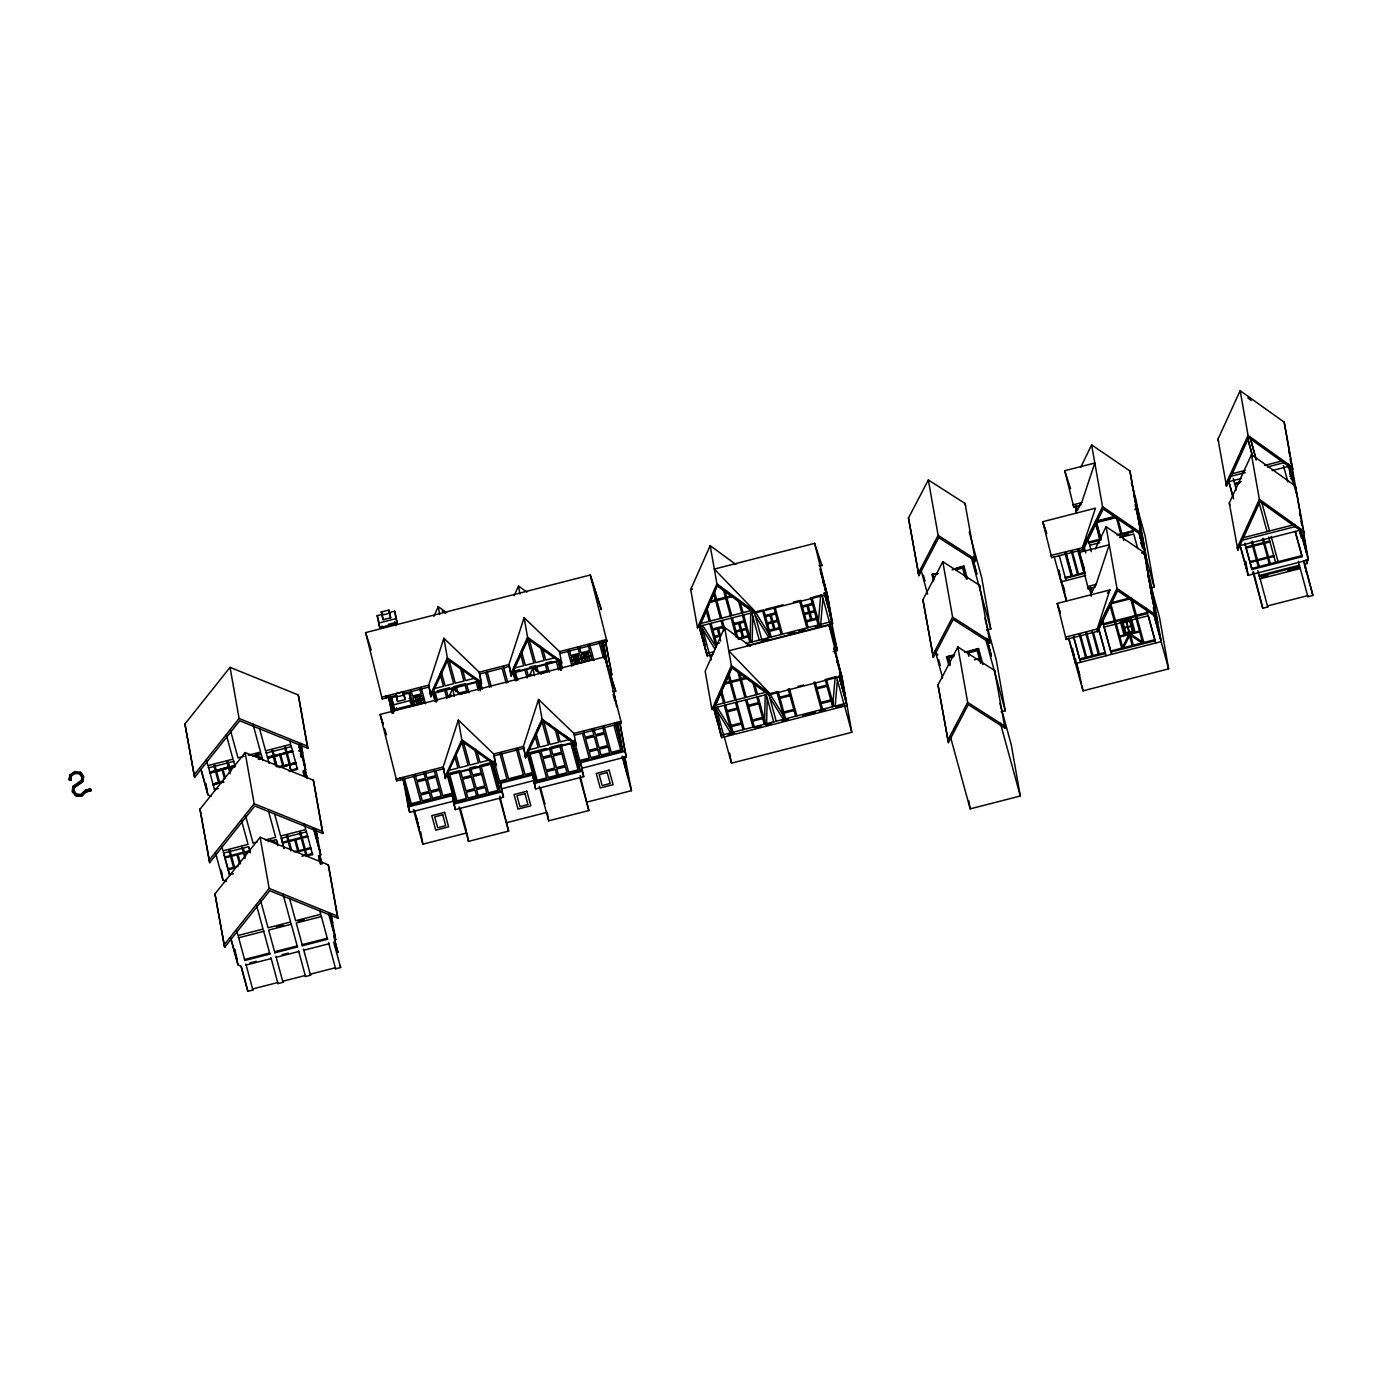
<?xml version="1.0" encoding="UTF-8"?>
<svg xmlns="http://www.w3.org/2000/svg" width="1382" height="1382" viewBox="0 0 1382 1382"><rect width="100%" height="100%" fill="white"/><g stroke="black" fill="none" stroke-linecap="round" stroke-linejoin="round"><path stroke-width="1.5" d="M750.15 638.709L750.754 613.107M752.136 641.922L752.741 616.32M764.609 720.454L765.196 694.852M766.595 723.667L767.2 698.065M818.472 621.192L820.718 595.176M820.701 624.336L822.946 598.32M832.931 702.937L835.177 676.921M835.16 706.081L837.406 680.065M71.138 779.984L71.277 775.267L71.138 779.984L69.1 779.759L69.895 774.887L74.559 771.605L80.294 772.227L83.749 776.373L82.885 781.642L74.507 787.36L73.833 791.454L76.511 794.702L73.712 790.729L74.386 786.617L82.333 781.02L83.127 776.148L80.294 772.227L83.266 776.891L82.471 781.763L74.507 787.36M69.1 779.759L70.309 774.766L69.67 780.191M70.689 780.294L71.398 776.01L75.043 773.454L79.5 773.937L82.177 777.168L81.503 781.262L82.056 776.425L81.383 780.519L73.004 786.254L72.14 791.506L75.578 795.669L81.4 796.291L86.22 791.903L90.97 790.694L90.469 788.88L85.183 790.228L80.933 795.168L85.511 791.022L90.659 789.692M72.883 789.381L73.419 786.133M81.296 796.17L85.891 791.126L81.4 796.291L75.941 795.583L72.745 791.731L73.557 786.859L81.918 781.141L82.661 776.667L79.724 773.108M73.471 789.744L73.972 786.738M82.177 777.168L79.361 773.194L76.39 772.866M443.864 638.225L428.696 685.144L430.925 696.701L447.837 659.698L481.472 683.745L479.243 672.188L443.864 638.225L447.353 657.884L430.424 694.887M458.34 720.039L443.173 766.975L445.384 778.532L462.314 741.512L495.931 765.559L493.72 754.002L458.34 720.039L461.813 739.698L445.09 776.822M524.106 617.65L508.939 664.569L511.15 676.126L528.079 639.123L561.697 663.17L559.485 651.613L524.106 617.65L527.578 637.292L510.649 674.312M538.565 699.465L523.398 746.401L525.626 757.958L542.539 720.938L576.173 744.984L573.945 733.427L538.565 699.465L542.055 719.124L525.125 756.144M1066.161 639.4L1057.213 603.45L1109.901 589.941L1097.066 629.466L1117.002 588.421L1106.066 526.628L1144.382 552.731L1155.922 616.804L1117.623 590.701L1097.688 631.747L1096.997 629.069L1065.539 637.137L1066.161 639.4L1097.619 631.332L1098.552 628.499L1106.015 655.759M1073.797 507.073L1064.727 470.709L1094.82 463.005L1081.657 502.633L1073.175 504.81L1073.797 507.073L1080.309 505.415L1081.242 502.564L1077.442 510.39L1076.129 505.587M1088.256 588.818L1079.187 552.455L1109.28 544.75L1096.099 584.379L1087.634 586.555L1088.256 588.818L1094.751 587.16L1095.701 584.31L1091.901 592.135L1090.588 587.333M720.333 587.35L717.396 585.208L699.292 627.273L697.461 627.739L690.706 589.527L710.175 545.648L735.846 564.426M697.461 627.739L716.93 583.86L710.175 545.648M709.052 604.003L707.014 608.581L710.417 621.019M711.177 599.235L717.396 585.208M724.634 627.393L705.165 671.272L711.92 709.484L713.751 709.018L732.011 667.869L768.91 694.87L841.621 676.23L829.079 625.113L728.78 650.818L770.759 694.403L731.389 665.606L724.634 627.393L750.305 646.171M711.92 709.484L731.389 665.606M731.13 668.577L713.751 709.018M433.827 616.389L438.284 606.663L446.697 612.675M449.202 696.269L452.76 688.478L461.156 694.49M514.069 595.815L518.526 586.072L526.922 592.083M517.023 660.907L513.672 668.249L523.709 665.675L520.392 653.565M523.933 645.809L521.463 651.216L525.315 665.278L533.936 663.066L527.233 638.588M529.427 675.694L532.986 667.903L541.399 673.915M525.315 756.248L526.127 754.486L574.273 742.134L575.862 743.291M529.824 746.401L532.346 740.907M536.752 731.233L539.239 725.826M1226.525 486.17L1217.991 439.148L1240.155 390.691L1284.189 422.166L1292.723 469.189L1248.689 437.697L1226.525 486.17L1225.903 483.907L1248.067 435.434L1240.155 390.691M1241.295 450.929L1243.938 445.142M1248.499 436.643L1247.67 438.474L1252.628 456.647M1237.84 550.105L1229.306 503.083L1251.47 454.609L1295.487 486.101L1304.021 533.124L1260.004 501.631L1237.84 550.105L1237.218 547.825L1259.382 499.351L1251.47 454.609M1080.741 467.271L1091.625 444.883L1129.923 470.986L1141.463 535.059L1103.164 508.956L1083.229 550.001L1082.538 547.324L1095.46 508.196L1042.754 521.705L1051.702 557.654L1083.16 549.587M1080.309 505.415L1081.657 502.633M1091.625 444.883L1102.542 506.676L1082.607 547.721L1051.08 555.391L1051.702 557.654M1089.361 534.471L1091.884 529.289M1101.039 539.429L1099.934 539.706L1095.874 521.791L1116.362 516.54M1095.2 549.017L1106.066 526.628M1094.751 587.16L1096.099 584.379M1104.65 614.489L1107.172 609.307M1099.312 626.944L1102.145 619.672L1103.441 624.819L1147.578 613.504L1147.388 612.433L1103.251 623.748M1123.497 647.726L1129.56 635.772L1132.221 645.498M965.033 503.463L975.45 561.144L938.758 537.65L918.892 575.638L908.475 517.974L928.341 479.969L965.033 503.463L965.655 505.743M918.27 573.375L938.136 535.37L928.341 479.969M933.489 544.871L935.441 541.122M979.493 585.208L989.909 642.889L953.217 619.395L933.334 657.383L922.917 599.719L942.8 561.714L979.493 585.208L980.114 587.488M932.712 655.12L952.595 617.115L942.8 561.714M994.556 670.443L1004.973 728.124L968.281 704.63L948.415 742.618L937.998 684.954L957.864 646.949L994.556 670.443L995.178 672.723M947.793 740.355L967.659 702.35L957.864 646.949M954.202 728.694L956.154 724.945M301 743.516L305.629 769.688L303.746 772.607L303.366 770.482L305.077 776.719M316.098 830.133L320.71 854.922L318.827 857.842L320.52 864.096M331.075 914.832L335.688 939.622L333.788 942.541L340.628 967.521L335.619 968.817L328.588 942.766L328.778 943.82L303.712 950.246L303.522 949.192L310.535 975.243L305.526 976.521L298.512 950.471M955.221 569.419L964.014 566.188L967.4 578.833M968.903 656.346L967.797 652.321L978.577 648.573L982.947 664.569M1107.414 593.137L1109.901 589.941M184.929 723.978L230.051 667.351L298.218 694.939L298.84 697.202L307.892 748.336L239.725 720.765L194.586 777.392L184.929 723.978L194.586 777.392M193.964 775.129L239.103 718.485L230.051 667.351M199.993 809.213L245.132 752.585L313.299 780.174L313.904 782.437L322.956 833.571L254.789 806L209.667 862.627L199.993 809.213L209.667 862.627M209.045 860.364L254.167 803.719L245.132 752.585M214.97 893.912L260.11 837.285L328.26 864.856L328.881 867.136L337.934 918.27L269.766 890.699L224.644 947.326L214.97 893.912L224.644 947.326M224.022 945.046L269.145 888.419L260.11 837.285M73.833 791.454L74.386 786.617M73.712 790.729L76.39 793.959L80.812 794.443L85.373 790.279L90.521 788.967L90.97 790.694M70.447 775.509L74.766 772.469L80.07 773.039M70.862 775.388L74.835 772.59L75.043 773.454M81.383 780.519L73.557 786.859M381.328 611.984L388.843 610.049L390.087 614.593L390.657 617.789L383.142 619.723L381.328 611.984L383.142 619.723M388.878 612.675L394.734 611.172L397.29 623.178L379.739 627.67L377.182 615.681L383.021 614.178M381.898 615.18L389.413 613.245L388.843 610.049M378.495 623.127L396.047 618.635L394.734 611.172M388.325 624.353L394.596 622.746L395.217 625.027M396.496 695.353L382.261 698.998L365.625 632.611L590.287 574.998L601.325 609.721L590.788 576.864M690.706 589.527L692.537 589.06M821.945 564.927L819.595 566.499L819.146 565.152M715.358 599.805L710.348 601.101L709.726 602.466L715.669 600.945M716.602 599.494L725.377 597.249M726.638 596.92L731.648 595.642L723.27 589.492L730.491 615.871M716.913 600.634L725.688 598.371M726.949 598.061L732.875 596.54L735.621 598.544M1245.32 470.381L1230.688 474.13L1231.068 476.254L1245.234 472.627M1264.53 465.44L1281.252 461.156M1267.519 466.909L1283.723 462.745M395.788 693.799L403.319 691.881L404.563 696.424L405.133 699.62L397.601 701.538L395.788 693.799L397.601 701.538M1228.546 481.765L1241.001 478.569M1272.114 470.588L1288.715 466.339M402.628 693.781L429.197 686.958L428.696 685.144L381.76 697.184L382.261 698.998M479.744 674.001L509.44 666.383L508.939 664.569L479.243 672.188L481.472 683.745M606.923 641.386L559.986 653.427L559.485 651.613L606.422 639.572L606.923 641.386L590.287 574.998M1288.231 467.168L1289.475 466.857M403.354 694.507L409.193 693.004L411.767 705.01L394.215 709.502L391.642 697.495L397.498 696.01M396.358 696.994L403.89 695.077L403.319 691.881M1288.473 468.083L1289.734 467.755M1241.122 481.523L1234.713 483.717L1239.602 482.473M433.447 688.823L443.467 686.267L440.15 674.14M475.563 678.026L465.527 680.6L462.763 670.512M555.789 657.452L545.769 660.026L542.452 647.916M1134.674 509.302L1137.421 508.593L1139.684 521.377M1239.758 482.836L1234.869 484.097L1238.22 483.786M1095.771 521.256L1114.22 516.523M437.299 690.845L449.323 687.752M453.331 686.733L465.371 683.641M519.528 669.752L513.517 671.289L515.78 679.598M529.565 667.178L535.577 665.64M545.614 663.066L551.625 661.512M700.346 623.61L751.843 610.395M409.331 698.428L411.283 697.927L413.477 705.926M1100.521 537.563L1096.341 522.085L1114.22 517.507M1096.427 522.621L1116.293 517.524M431.426 693.246L479.571 680.894M511.651 672.654L559.796 660.32M1290.097 473.991L1291.341 473.663L1290.166 474.423M392.972 704.958L410.523 700.467L409.193 693.004M765.697 609.272L773.73 607.216L781.193 634.476M783.128 604.815L774.974 606.888L782.437 634.148M793.32 602.189L799.435 600.634L806.881 627.877M813.238 597.076L821.996 594.847L829.459 622.09M717.552 586.123L754.468 613.124L827.179 594.485L814.62 543.368L714.321 569.073L756.3 612.658L716.93 583.86M1289.838 476.237L1291.082 475.909L1290.322 471.642M410.333 702.073L412.285 701.572M413.892 701.158L415.844 700.657L414.859 697.029M422.512 698.947L420.56 699.447L419.558 695.82M572.148 660.561L574.1 660.06L573.115 656.433M580.785 658.35L578.816 658.851L577.831 655.223M582.375 657.953L584.344 657.452L583.342 653.807M591.012 655.742L589.06 656.243L588.058 652.598M410.437 702.436L412.389 701.935M413.995 701.52L415.947 701.019L416.932 704.647L414.98 705.148M422.616 699.309L420.664 699.81L421.648 703.438L423.618 702.937M572.252 660.942L574.204 660.423L575.206 664.068L573.254 664.569M580.872 658.713L578.92 659.214L579.922 662.859L581.874 662.358M582.478 658.316L584.431 657.815L585.432 661.442L583.48 661.943M591.099 656.105L589.147 656.605L590.149 660.233L592.101 659.732M1290.857 478.362L1292.118 478.034L1290.943 478.777M451.361 695.008L447.906 695.906L446.317 690.084L465.164 685.247L466.753 691.069L458.133 693.28L456.544 687.459M531.586 674.433L528.131 675.314L526.542 669.51L545.406 664.673L546.996 670.495L538.375 672.706L536.786 666.884M409.262 706.617L411.024 706.167M411.421 706.064L413.373 705.563M712.594 628.965L722.631 626.392M733.911 623.507L743.948 620.933M765.248 615.474L775.285 612.9M802.234 605.99L812.27 603.416M396.72 780.83L396.237 778.999L443.173 766.975L443.674 768.789L396.72 780.83L380.102 714.442L604.763 656.83L615.785 691.553L605.264 658.678M448.304 697.357L450.256 696.856M460.482 694.23L463.039 693.574M464.801 693.125L467.151 692.52M540.725 673.656L545.044 672.55M545.441 672.447L547.393 671.946M712.905 630.106L722.941 627.532M734.222 624.647L744.259 622.073M765.559 616.597L775.596 614.04M802.545 607.113L812.581 604.556M85.701 791.074L90.78 789.865M955.981 568.244L964.014 566.188L952.077 569.92M86.029 791.851L90.901 790.608M938.05 573.513L931.917 574.428L937.169 574.048M955.878 569.799L962.615 568.071L965.016 576.899M244.148 756.3L237.998 757.872L230.345 729.921M248.259 755.246L260.559 752.084L252.923 724.133M714.632 636.376L719.037 635.254L717.327 628.983M735.932 630.918L740.355 629.777L738.627 623.507M745.969 628.344L741.547 629.466L739.836 623.196M767.286 622.867L771.692 621.745L769.981 615.474M777.306 620.293L772.901 621.434L771.173 615.163M804.255 613.383L808.677 612.261L806.967 605.99M814.292 610.809L809.869 611.95L808.159 605.679M255.48 754.71L259.16 753.76M215.298 770.793L209.788 772.21L215.298 770.793L213.934 765.801L214.866 765.127L216.3 770.551L228.272 767.027L216.3 770.551M272.617 750.754L273.981 755.747L286.005 752.672L284.64 747.679L285.573 746.988L287.007 752.413L292.448 750.564L287.007 752.413M714.926 637.465L719.331 636.342L720.627 641.041M736.243 632.006L740.648 630.866L742.359 637.137M746.263 629.432L741.858 630.555L743.568 636.826M767.58 623.956L771.985 622.833L773.713 629.104M777.6 621.399L773.194 622.522L774.905 628.793M804.566 614.472L808.971 613.349L810.681 619.62M814.585 611.915L810.18 613.038L811.89 619.309M252.975 756.455L261.181 754.347M1095.339 522.897L1099.83 539.187L1088.809 542.003L1088.999 543.074L1101.022 539.982M1116.829 534.817L1132.929 530.688L1133.119 531.759L1119.074 535.352M1121.51 536.613L1128.04 534.385M1138.768 532.519L1140.236 532.588M1089.621 545.337L1099.64 542.78M1119.696 537.633L1133.741 534.022L1137.732 548.602M229.343 767.2L234.785 765.352L229.343 767.2L227.978 762.208L226.907 762.035L228.341 767.459M258.348 759.323C269.611 759.927 244.631 751.739 261.371 758.545M273.981 755.747L286.005 752.672M272.98 756.006C257.277 758.321 280.339 758.217 271.528 750.581M215.471 771.277L210.029 773.125L215.471 771.277L218.529 782.609L213.018 784.026L218.529 782.609M228.514 767.943L216.559 771.45L228.514 767.943L230.086 773.816M230.587 771.743L229.516 767.684L235.044 766.267M273.152 756.49L267.711 758.338L273.152 756.49L275.709 766.008M276.711 765.749L274.154 756.23L286.178 753.155L289.235 764.488L279.216 767.045M287.18 752.896L292.708 751.48L287.18 752.896L290.237 764.229L295.679 762.38L290.237 764.229M229.602 768.116L235.113 766.699L233.42 760.359L233.61 761.43L208.527 767.856L208.354 766.785L214.746 790.573L214.556 789.502L218.235 788.569M274.223 756.662L286.178 753.155M298.84 750.564L299.842 750.305M716.636 643.736L719.573 642.976M747.973 635.703L737.953 638.277L732.356 617.823M769.29 630.227L779.327 627.67M806.276 620.743L816.296 618.169M298.909 750.996L299.911 750.737M738.264 639.4L748.284 636.843M769.601 631.367L779.638 628.793M806.587 621.883L816.607 619.309M609.842 674.882L611.259 678.078L610.17 676.662M300.464 756.559L301.552 756.731L300.55 752.914M714.183 651.665L706.599 653.6L699.741 626.702M745.831 643.546L831.964 621.451L827.006 593.552L824.501 594.191L824.311 593.137L832.586 623.731L746.919 645.688M761.413 640.868L767.632 639.261M788.379 633.941L794.615 632.351M798.761 631.28L804.98 629.691M815.363 627.031L821.582 625.424M1140.703 543.385L1143.45 542.677L1139.476 528.114M709.173 621.347L706.185 610.447L699.137 626.34L707.221 655.88L713.475 654.273M223.141 780.985L219.548 782.35L223.556 781.331M278.974 766.665L289.235 764.488M279.389 767.528L289.408 764.954L290.859 770.379L297.303 768.288L297.493 769.359L289.132 771.502M290.427 764.712C306.113 762.398 283.051 762.501 291.861 770.137M223.798 782.229L219.721 782.834M281.462 767.442L289.408 764.954M1064.866 552.8L1071.223 576.242L1084.87 572.183M1085.06 573.254L1065.453 578.281L1065.263 577.21L1071.223 576.242M614.351 694.559L612.9 691.121M1085.682 575.517L1061.065 581.839L1059.044 570.386M1244.076 537.512L1294.64 524.555M1295.02 526.68L1242.366 540.189L1241.986 538.047M842.312 680.013L834.296 649.592L834.054 648.244L836.404 646.672L829.079 625.113L836.559 647.605M1239.844 545.683L1300.03 530.256M833.191 651.63L837.337 650.559L830.15 615.249M1245.908 547.117L1252.438 545.441L1251.349 541.502M1269.73 541.001L1264.478 542.349L1263.39 538.427M1246.167 548.015L1252.679 546.356L1256.411 559.986L1249.898 561.645M1269.989 541.917L1264.72 543.264L1268.451 556.894L1273.72 555.547M724.79 682.846L729.817 681.551M731.061 681.24L739.836 678.994M741.097 678.666L746.107 677.387M724.185 684.211L730.128 682.691M731.372 682.38L740.147 680.117M741.408 679.806L747.334 678.286M494.22 755.816L523.899 748.215L523.398 746.401L493.72 754.002L495.931 765.559M621.382 723.218L574.446 735.241L573.945 733.427L620.881 721.387L621.382 723.218L604.763 656.83M986.61 630.106L990.79 629.035L981.756 577.883L969.248 532.191M1149.997 588.196L1154.177 587.125L1145.125 535.991L1134.017 496.103M1250.14 562.56L1256.653 560.885L1258.276 566.793M1273.962 556.445L1268.693 557.81L1270.317 563.701M447.906 770.655L457.943 768.081L454.626 755.971M490.023 759.858L480.003 762.432L476.686 750.305M528.149 750.081L538.168 747.507L534.851 735.397M1110.23 603.001L1130.718 597.75M459.791 770.603L447.751 773.695L455.697 802.769L499.835 791.454L498.038 782.16M469.811 768.029L475.823 766.492M479.848 765.473L491.871 762.38L499.835 791.454M546.028 748.491L527.976 753.121L535.94 782.195L580.06 770.88L578.281 761.586M550.053 747.455L562.077 744.38M714.805 705.356L766.284 692.14L768.755 693.954L776.2 721.197M445.885 775.06L494.03 762.709M1301.896 555.599L1302.086 556.67L1251.937 569.539L1251.764 568.468L1301.896 555.599L1295.504 532.243M797.587 686.56L803.702 684.988M827.697 678.821L836.456 676.593L843.901 703.835M1240.017 545.545L1248.171 575.361L1308.357 559.935L1284.189 422.166M727.053 710.711L737.09 708.154M748.37 705.252L758.39 702.678M779.707 697.219L789.744 694.645M816.693 687.735L826.712 685.161M727.364 711.851L737.401 709.277M748.681 706.392L758.701 703.818M780.018 698.342L790.055 695.785M817.004 688.858L827.023 686.301M1306.871 561.334L1307.251 563.459L1304.746 564.115L1306.145 572.062M948.674 664.811L946.48 656.813L954.513 654.757M964.532 652.183L978.577 648.573M1259.434 576.57L1299.564 566.274L1299.374 565.203L1259.261 575.499L1259.434 576.57L1257.827 570.662M946.48 656.813L953.753 655.914M1261.887 577.261L1267.899 575.707M1287.955 570.576L1299.996 567.484L1307.89 596.713L1312.9 595.435L1304.107 561.144M953.787 656.692L948.726 657.987L950.35 663.913M968.799 652.84L977.212 650.68L980.702 663.446M1260.056 578.833L1300.186 568.555L1299.996 567.484M257.173 842.053L253.079 843.106L245.426 815.155M265.379 839.945L275.64 837.319L268.54 811.355M1128.593 619.689L1121.528 621.503L1125.138 634.666L1133.966 632.403L1130.355 619.24M974.327 659.87L979.372 658.575M223.608 853.091L223.418 852.02L229.827 875.808L223.608 853.091L248.674 846.665L250.367 852.849M268.056 841.69L276.262 839.582L277.955 845.784M402.68 778.567L410.074 805.568L454.194 794.253M534.437 773.678L498.332 782.938L492.545 762.035M617.927 724.133L622.695 751.031L578.557 762.346L572.77 741.46M453.832 801.059L409.694 812.391L408.208 806.933L452.346 795.617L455.334 809.593L503.48 797.241L500.474 783.266L532.571 775.043L535.577 789.018L583.705 776.667L580.716 762.691L624.837 751.376L619.775 722.734M731.095 725.481L741.115 722.907M752.413 720.022L762.432 717.448M783.749 711.972L793.769 709.415M820.735 702.488L830.755 699.931M731.406 726.621L741.426 724.047M752.724 721.145L762.743 718.588M784.06 713.112L794.08 710.538M821.046 703.628L831.066 701.054M224.782 857.03L230.293 855.613L228.928 850.621M249.866 850.586L244.338 852.003L243.439 848.669M282.446 842.243L287.974 840.826L286.61 835.816L287.611 835.574L288.976 840.567L301 837.475L299.635 832.482M307.53 835.799L302.019 837.216L300.637 832.223M225.041 857.928L230.552 856.512L233.541 867.43L228.013 868.829M282.705 843.141L288.216 841.724L290.704 850.811M307.771 836.715L302.261 838.131L305.249 849.032L310.76 847.615M1124.378 627.583L1127.401 626.806L1126.105 622.021M1130.994 625.873L1127.954 626.651L1126.658 621.883M1124.499 628.033L1127.539 627.255L1128.835 632.023M1131.115 626.34L1128.075 627.117L1129.388 631.885M501.977 788.725L534.074 780.485L533.072 776.857M582.202 768.15L626.34 756.835L619.913 722.51M455.334 809.593L453.849 804.134L501.994 791.8L500.474 783.266M534.074 783.559L582.219 771.208L580.716 762.691M728.141 734.844L734.36 733.255M755.108 727.934L761.344 726.327M765.49 725.274L771.709 723.667M782.091 721.007L788.31 719.417M802.838 715.686L815.294 712.507M819.44 711.436L825.659 709.847M836.041 707.187L842.26 705.58M768.91 694.87L768.755 693.954L713.596 708.085L721.663 737.625L847.028 705.476L842.139 677.767L834.054 648.244M238.205 866.22L234.543 867.17L231.554 856.27L243.595 853.178L245.08 858.619M294.038 851.899L304.247 849.291L301.259 838.39L289.218 841.465L291.706 850.552M228.272 869.744L233.783 868.328M296.456 852.262L304.489 850.189L305.854 855.199M311.002 848.531L305.491 849.947L306.856 854.94M1252.818 571.941L1262.751 608.287L1267.76 607.009L1267.588 605.938L1307.7 595.642L1307.89 596.713M229.637 874.737L233.316 873.804M301.846 856.218L312.367 853.523L312.557 854.594L306.286 856.201M1079.722 658.955L1105.203 652.425L1105.393 653.496L1079.912 660.026L1073.451 636.048M1154.851 639.693L1155.024 640.764L1110.903 652.079L1110.713 651.008L1154.851 639.693L1148.01 614.714M723.995 735.915L731.441 763.175L851.796 732.305L847.27 706.738L838.96 675.936L841.465 675.297L846.406 703.196L721.041 735.345L718.243 723.218M413.408 809.645L422.857 844.177L466.995 832.862L468.498 841.379L508.611 831.1L499.887 796.17M507.108 822.566L547.22 812.288L548.723 820.804L588.853 810.526L580.112 775.596M587.333 801.992L631.47 790.677L624.975 757.301M1001.069 711.851L1005.25 710.78L996.215 659.629L984.848 618.1M1068.597 638.277L1082.97 690.845L1168.619 668.871L1159.584 617.737L1152.122 590.477M276.694 926.907L282.844 925.318M298.149 921.397L304.42 919.79M291.239 924.282L268.678 930.069L274.88 952.785L297.458 946.998L297.268 945.927L274.69 951.714L274.88 952.785M244.804 960.507L269.87 954.064L269.68 953.01L244.614 959.436L244.804 960.507L238.395 936.72L238.585 937.791L263.651 931.347L263.461 930.293L269.87 954.064M302.468 945.703L327.534 939.276L327.344 938.223L302.278 944.649L302.468 945.703L296.249 923.003L321.315 916.56L321.142 915.506L327.534 939.276M250.021 962.909L256.292 961.302M282.101 954.686L288.251 953.096M271.114 958.607L246.031 965.051L245.858 963.98L252.871 990.03L247.862 991.309L241.021 966.329L237.894 964.705L230.431 937.445M276.124 957.329L298.685 951.542M270.924 957.553L277.955 983.604L282.965 982.308L282.774 981.255L305.336 975.467L305.526 976.521M950.28 736.174L970.181 808.867L1020.313 796.015L1011.279 744.863L999.912 703.334M69.549 779.448L70.568 779.552M76.165 794.771L81.054 795.306M81.158 795.427L75.803 794.857L72.745 791.731M239.103 718.485L307.27 746.073L307.892 748.336M254.167 803.719L322.334 831.308L322.956 833.571M269.145 888.419L337.312 916.007L337.934 918.27M257.207 755.591L262.442 758.718L255.566 755.125M200.926 769.463L207.853 794.771L210.98 796.395M270.561 839.945L277.437 843.521M270.803 840.843L276.435 843.78M215.471 852.746L222.917 880.006L226.043 881.63L225.663 879.505M938.136 535.37L974.828 558.864L975.45 561.144M952.595 617.115L989.287 640.609L989.909 642.889M967.659 702.35L1004.351 725.844L1004.973 728.124M1142.068 642.976L1130.666 635.495L1133.326 645.204M1102.542 506.676L1140.841 532.778L1129.923 470.986M1133.447 528.65L1139.252 532.606L1154.177 587.125M1141.515 552.627L1145.004 555.011M1117.002 588.421L1155.3 614.524L1144.382 552.731M1147.906 610.395L1153.711 614.351L1168.619 668.871M1247.791 397.964L1251.28 400.469M1248.067 435.434L1292.101 466.926L1292.723 469.189M1259.382 499.351L1303.416 530.843L1304.021 533.124M527.578 637.292L561.403 661.46M442.154 610.879L445.505 613.28M548.222 723.512L551.504 725.861M563.597 734.498L570.265 739.284L560.228 741.858L556.929 729.731M542.055 719.124L575.672 743.17L576.173 744.984M447.353 657.884L481.161 682.034M461.813 739.698L495.637 763.866M761.758 639.451L754.296 612.209L738.368 600.548L741.771 612.986M733.324 668.024L739.405 672.464L746.194 697.305M741.08 673.69L754.486 683.52L757.474 694.403M756.179 684.746L762.916 689.687M73.229 791.23L75.181 793.596M755.332 611.932L768.945 633.889M755.246 615.681L768.858 637.638M783.404 715.634L769.791 693.678L778.152 691.536L785.615 718.795M769.705 697.426L783.318 719.383M702.678 625.441L716.291 647.398L709.795 623.61M702.592 629.173L715.081 649.315M717.137 707.187L730.75 729.143M717.051 710.918L730.663 732.892M822.117 565.86L814.62 543.368L815.242 545.631M1042.754 521.705L1046.571 533.193M1043.375 523.985L1046.554 533.538M1057.213 603.45L1060.391 613.021M1057.835 605.731L1060.374 613.383M1064.727 470.709L1070.549 488.71M1079.187 552.455L1084.352 568.503M365.625 632.611L371.205 650.041M380.102 714.442L383.194 724.116M380.603 716.291L383.246 724.514M384.559 728.625L386.528 734.792M824.225 592.671L831.187 617.115M839.254 676.42L845.007 696.373M845.646 698.86L839.323 676.904L846.233 702.142M699.447 626.823L705.183 646.776M705.252 647.277L699.499 627.307L706.409 652.546M713.889 708.569L720.281 731.009M1288.801 451.534L1289.89 455.507M1289.51 465.475L1290.512 468.982M1289.026 465.959L1294.899 487.38L1291.514 467.185M1288.352 464.197L1296.506 494.013M1288.767 467.582L1292.498 481.195M1299.564 513.482L1300.652 517.455M1283.325 465.492L1287.938 481.938M1300.341 529.893L1306.733 553.249L1302.466 529.099M1300.186 530.118L1308.357 559.935M1299.564 529.721L1300.635 533.659L1299.875 529.289M1299.875 532.502L1301.395 537.909M1306.145 559.434L1307.251 563.459M1303.502 561.109L1312.9 595.435M1295.159 531.362L1302.086 556.67M1298.285 561.265L1299.564 566.274M1250.537 438.785L1256.065 458.979M1250.174 437.835L1256.255 460.051M1248.032 439.424L1252.455 455.576M1261.835 502.72L1269.574 530.982M1271.164 536.406L1278.091 561.714M1258.777 501.338L1267.069 531.621M1268.659 537.062L1275.569 562.353M1262.388 538.669L1263.459 542.608L1253.439 545.182L1252.368 541.243M1269.315 563.96L1267.691 558.052L1257.655 560.626L1259.278 566.534M1233.193 478.345L1236.389 490.023M1259.866 577.762L1267.76 607.009M1217.991 439.148L1218.613 441.428M1229.393 483.337L1233.66 498.919M1228.166 479.64L1233.055 497.52M1244.837 543.178L1251.764 568.468M1245.027 544.214L1251.937 569.539M1229.306 503.083L1229.928 505.346M1240.691 547.272L1246.547 568.693L1245.493 562.647M1131.374 482.681L1136.159 500.215L1146.715 559.865M1135.123 504.724L1143.087 540.552M1139.183 533.521L1142.603 546.028M1140.962 542.435L1142.672 548.671M1146.352 566.378L1150.619 581.96L1161.174 641.611L1075.524 663.585L1073.831 653.997M1147.889 575.758L1154.143 603.122L1150.722 590.632M1150.532 590.684L1157.529 622.297L1153.538 607.717M1131.806 526.594L1133.119 531.759M1153.348 607.769L1160.172 637.223M1154.471 616.389L1160.794 639.486M1147.578 613.504L1146.265 608.356M1155.646 643.027L1148.2 615.767L1104.063 627.082L1111.525 654.342M1117.399 517.248L1121.994 534.057M1122.529 535.784L1123.756 540.483M1116.19 516.989L1120.888 534.333M1131.754 598.458L1136.35 615.266M1136.971 617.529L1143.812 642.526M1135.244 615.543L1130.649 598.734L1110.8 603.83L1115.395 620.639M1135.866 617.823L1139.476 630.987L1135.071 632.127L1131.461 618.946M1130.113 620.518L1133.102 631.419L1125.38 633.388L1122.391 622.487M1096.341 522.085L1100.936 538.894M1120.422 621.779L1124.032 634.96L1119.61 636.083L1116.017 622.919M1109.694 604.124L1114.289 620.933M1114.911 623.196L1121.752 648.175M1088.999 543.074L1087.686 537.926L1084.093 546.754L1085.803 553.007M1089.431 544.283L1091.314 551.591M1103.872 626.029L1110.713 651.008M1102.335 620.725L1103.441 624.819M1078.616 549.276L1084.974 572.718M1077.701 550.071L1083.972 572.977M1099.502 631.609L1104.633 650.352M1072.328 551.453L1078.599 574.359M1071.24 551.176L1077.597 574.601M1093.628 633.111L1099.329 653.928M1092.056 631.28L1098.327 654.187M1065.868 552.541L1072.138 575.448M1065.971 553.076L1072.242 575.983M1086.701 632.662L1092.955 655.569M1085.699 632.921L1091.953 655.828M1059.199 555.374L1066.075 580.544M1080.327 634.286L1086.598 657.193M1079.325 634.545L1085.596 657.452M1063.086 585.104L1064.779 591.237M1062.551 585.363L1066.455 599.684M1054.138 556.531L1066.386 601.308M1073.641 637.119L1080.534 662.289M1076.993 664.811L1079.791 675.038M1081.467 683.468L1075.317 658.678M1068.822 638.363L1074.522 659.179L1072.587 648.227M973.446 557.499L974.552 561.489L973.636 556.376M973.17 559.174L976.815 574.273L972.427 558.293M971.477 558.414L990.79 629.035M986.869 638.311L991.257 656.018L986.523 638.536M985.936 640.16L1005.25 710.78M966.536 579.265L963.254 567.363M1000.43 723.322L1020.313 796.015M977.817 649.747L981.134 661.857M934.267 579.11L933.161 575.067M931.917 574.428L933.662 581.062M947.741 657.452L949.935 665.537M908.475 517.974L918.892 575.638M923.383 575.154L925.024 581.148M920.758 569.194L927.581 594.122M922.917 599.719L933.334 657.383M937.48 654.083L937.739 654.999M938.585 659.473L940.244 665.537M935.217 650.939L942.61 677.94M937.998 684.954L948.415 742.618M820.131 568.434L827.68 596.022L832.586 623.731M827.248 594.813L820.355 569.591L827.853 598.268M828.008 599.08L820.459 571.284M823.689 584.154L822.826 581.027L823.171 582.893M828.855 603.882L824.415 586.003M825.106 592.982L830.271 611.863M825.002 593.293L831.014 616.13M824.743 593.362L831.118 616.666M829.891 623.299L837.337 650.559M842.45 680.825L836.87 660.389L837.371 663.222M839.582 671.998L843.296 685.627M839.738 675.245L844.627 693.073M839.651 675.107L844.713 693.609M839.565 676.299L845.559 698.411M844.333 705.045L851.796 732.305M811.96 597.404L819.422 624.664M810.716 597.732L818.161 624.992M833.882 706.409L826.419 679.149L825.158 679.478L832.62 706.738M800.679 600.306L808.142 627.566M822.601 709.312L815.138 682.052L813.877 682.38L821.34 709.622M789.433 688.651L796.896 715.893M788.189 688.962L795.635 716.222M763.693 609.79L771.156 637.05M769.895 637.361L762.449 610.118L699.137 626.34L699.292 627.273M776.891 691.864L784.354 719.124M751.791 612.848L759.254 640.108M766.25 694.593L773.695 721.853M740.044 601.775L743.015 612.658M743.637 614.938L751.1 642.198M742.393 615.249L749.839 642.509M758.096 696.683L765.559 723.943M752.81 682.293L756.213 694.731M756.835 696.994L764.298 724.254M724.945 590.719L731.734 615.56M731.113 618.151L736.399 637.482M746.816 699.568L754.261 726.828M737.712 671.237L744.933 697.616M745.554 699.897L753.017 727.157M714.494 591.755L721.715 618.134M722.337 620.397L724.997 630.14M713.665 593.621L720.454 618.445M721.076 620.725L723.788 630.676M718.519 628.672L720.247 634.943M728.936 673.5L736.157 699.879M736.779 702.142L744.242 729.402M728.107 675.366L734.913 700.19M735.535 702.471L742.98 729.731M711.039 623.299L716.947 644.876M721.473 690.326L724.876 702.764M725.498 705.045L732.961 732.305M720.644 692.192L723.632 703.092M724.254 705.356L731.7 732.615M709.536 654.17L711.125 660.009M701.641 625.701L709.104 652.96M700.467 627.635L702.626 635.565M701.434 632.23L699.724 625.96L700.052 627.843M702.937 637.517L701.745 633.319L702.073 635.202M703.352 638.346L704.371 642.129M716.101 707.446L723.546 734.706M714.822 709.208L719.348 725.757M714.2 708.448L717.707 721.266M714.356 709.191L719.106 726.587M719.642 728.521L720.195 730.56M605.454 640.678L611.863 675.003L605.316 640.903M602.777 642.544L604.435 648.573L603.727 644.582M602.068 641.196L605.195 652.926M602.224 642.025L605.972 657.279M601.706 641.369L606.802 661.961M610.257 674.451L611.259 678.078M601.291 641.835L607.7 667.074M609.946 673.449L613.297 687.873M600.825 642.215L608.218 669.216L603.468 642.302M599.062 642.008L603.468 658.108M613.107 694.628L614.783 700.726M624.837 751.376L626.34 756.835M617.253 724.375L619.672 734.758M616.614 723.615L618.445 731.838M616.147 723.684L621.261 743.792M615.75 723.667L622.176 748.906M615.007 722.734L622.695 751.031M623.921 756.472L625.597 762.95L624.629 757.491M614.074 725.844L620.691 749.994L611.259 752.413L604.107 726.241M624.025 762.052L628.015 776.598L623.075 756.593L627.324 773.747L626.737 770.344M622.021 756.144L631.47 790.677M589.63 644.427L594.035 660.527M588.024 644.824L589.613 650.646L580.993 652.857L579.404 647.035M592.204 660.095L590.01 652.097L581.39 654.308L583.584 662.306M587.661 652.701L588.646 656.346L586.901 656.795L585.899 653.15M585.502 653.254L586.486 656.899L584.741 657.348L583.74 653.703M602.5 726.656L604.089 732.477L595.452 734.688L593.863 728.867M577.797 647.45L579.386 653.271L570.766 655.483L569.177 649.661M581.977 662.721L579.784 654.722L571.163 656.934L573.34 664.932M577.434 655.327L578.419 658.955L576.674 659.404L575.672 655.776M575.275 655.88L576.259 659.508L574.515 659.957L573.513 656.329M592.256 729.281L593.863 735.103L585.225 737.314L583.636 731.493M567.57 650.076L571.975 666.176M582.582 733.911L589.198 758.079L579.766 760.497L574.256 740.355M561.213 661.356L561.697 663.17M560.332 660.544L562.543 668.594M558.017 659.059L561.247 670.149M558.138 659.75L560.885 669.804M560.487 670.356L557.672 659.3L557.913 660.751M558.639 669.89L556.428 661.84L547.013 664.258L549.207 672.308M582.219 771.208L583.705 776.667M572.476 740.89L578.661 763.71M572.01 740.441L579.283 767.286M572.113 741.806L580.06 770.88M579.956 778.014L588.853 810.526M540.31 646.379L544.163 660.441L535.542 662.652L528.84 638.173M554.787 728.21L558.639 742.255L550.001 744.466L543.316 720.005M535.18 667.299L536.233 671.168M551.245 748.716L552.835 754.52L561.455 752.309L559.865 746.505L541.018 751.324L542.608 757.146L551.228 754.935L549.639 749.113M558.397 774.87L556.808 769.066L565.445 766.855L567.035 772.659L548.17 777.496L546.581 771.692L555.201 769.48L556.808 775.285M541.709 720.419L548.395 744.881L539.775 747.092L535.94 733.047M527.147 677.975L524.935 669.925L515.521 672.343L517.714 680.393M514.173 670.944L516.384 678.994M513.655 670.166L516.402 680.22M516.281 680.687L513.534 670.615L513.793 672.067M512.446 670.667L515.21 680.739M540.552 787.913L544.992 804.151M539.291 786.272L548.723 820.804M529.323 754.987L533.867 771.588M529.202 754.779L534.402 774.352M528.788 754.676L535.041 777.928M503.376 666.539L507.781 682.639M527.475 754.52L532.433 772.624L525.005 774.525L517.853 748.37M502.322 668.957L506.175 683.053M516.246 748.785L523.398 774.939L508.559 778.757L501.407 752.585M486.93 670.754L491.336 686.854M485.877 673.189L489.729 687.269M480.107 681.119L482.301 689.169M499.8 753L506.952 779.154L499.524 781.072L494.03 760.929M478.172 680.341L480.452 688.651M477.775 679.633L480.539 689.704M477.429 679.875L480.297 689.48M477.412 680.549L480.245 690.931M478.397 690.464L476.203 682.414L466.77 684.833L468.982 692.883M501.994 791.8L503.48 797.241M492.009 761.24L498.747 786.082M499.317 789.312L491.906 761.707L492.147 763.158M499.714 798.606L508.611 831.1M460.085 666.953L463.92 681.015L455.3 683.226L449.167 660.786M474.544 748.785L478.397 762.829L469.776 765.058L463.074 740.579M447.008 659.162L453.693 683.641L445.073 685.852L441.221 671.79M454.937 687.873L456.008 691.743M471.02 769.29L472.609 775.095L481.23 772.884L479.64 767.079L460.776 771.916L462.365 777.721L471.003 775.509L469.414 769.705M478.172 795.445L476.583 789.64L485.203 787.429L486.792 793.233L467.945 798.07L466.356 792.266L474.976 790.055L476.565 795.859M461.467 740.994L468.17 765.455L459.55 767.666L455.697 753.622M446.904 698.549L444.71 690.499L435.278 692.918L437.489 700.968M433.654 690.965L435.969 699.689M433.723 692.52L435.935 700.57M436.125 702.246L433.309 691.19L433.551 692.641M432.221 691.259L434.967 701.313M460.327 808.487L466.425 830.824M459.049 806.863L468.498 841.379M448.96 775.354L453.918 793.475M448.787 775.475L454.177 794.926M448.321 775.026L455.179 800.627M447.232 775.095L452.19 793.199L442.758 795.617L436.159 771.467M421.13 687.631L425.535 703.732M419.541 688.046L421.13 693.85L412.492 696.062L410.903 690.257M423.704 703.3L421.527 695.319L412.89 697.53L415.084 705.511M419.161 695.923L420.163 699.551L418.4 700L417.416 696.373M396.047 618.635L397.29 623.178M417.001 696.476L418.003 700.104L416.241 700.553L415.256 696.925M394.786 621.572L395.926 625.735M434 769.86L435.589 775.682L426.969 777.893L425.38 772.072M389.413 613.245L390.657 617.789M409.832 692.607L410.886 696.476M410.523 700.467L411.767 705.01M403.89 695.077L405.133 699.62M423.773 772.486L425.362 778.308L416.742 780.519L415.153 774.697M382.054 625.977L382.676 628.24M377.182 615.681L378.012 618.704M396.53 707.791L397.152 710.072M413.546 775.112L420.698 801.284L411.266 803.702L404.114 777.53M391.642 697.495L394.215 709.502M389.638 695.699L394.043 711.816M390.26 700.536L389.897 698.238M393.196 713.147L388.67 696.355L391.572 712.836M388.204 696.735L392.764 713.354M416.155 816.33L418.124 823.845M415.74 816.347L418.729 827.248M403.527 778.204L406.826 790.279M403.285 778.066L408.64 798.312M403.25 778.861L408.208 796.982M301.155 746.556L302.295 750.72M300.309 744.19L302.675 752.845M302.088 755.228L304.938 765.628M298.702 744.38L305.629 769.688M299.479 747.817L299.238 746.902L300.084 751.221M303.954 763.918L307.011 777.358L305.077 770.31M304.524 770.189L306.994 778.463M303.124 772.158L304.195 776.218M317.739 838.079L315.372 829.425L317.445 837.751M289.633 740.631L290.652 744.362L265.586 750.789L259.505 728.59M297.493 769.359L291.084 745.572L291.274 746.643L266.208 753.069L266.018 751.998L269.127 763.365M314.06 829.874L320.382 853.005M313.248 827.68L320.71 854.922M319.795 855.372L322.075 863.698M319.605 855.423L321.885 863.75M318.447 855.717L320.728 864.044M331.196 916.473L332.336 920.637M330.35 914.107L332.716 922.779M330.16 914.176L332.423 922.433M332.129 925.145L334.98 935.562M304.195 824.018L305.733 829.597L280.65 836.024L274.569 813.825M312.557 854.594L306.165 830.807L306.355 831.878L281.272 838.304L284.105 848.634L281.082 837.233M328.761 914.314L335.688 939.622M333.632 935.908L337.985 952.613L334.582 940.123M280.667 754.572L283.655 765.473M279.665 754.814L282.654 765.732M319.674 910.565L320.71 914.297L295.627 920.723L289.546 898.507M272.53 750.34L273.895 755.332M274.154 756.23L277.126 767.148M295.748 839.807L298.719 850.707M294.729 840.066L297.717 850.967M261.008 753.294L262.891 760.549M276.521 840.187L277.696 844.437M282.965 894.05L290.617 922.019L268.056 927.806L260.403 899.837M291.049 923.211L297.458 946.998M226.354 734.93L232.988 759.15L207.922 765.593L206.384 759.996M227.909 761.776L229.274 766.768M229.516 767.684L230.518 771.311M248.95 847.27L250.107 851.502L244.597 852.919L245.581 856.546M241.435 820.165L248.052 844.385L222.986 850.828L221.966 847.097M275.934 956.258L282.965 982.308M223.003 769.359L225.491 778.446M222.001 769.619L224.489 778.705M241.971 847.27L243.336 852.262L231.312 855.354L229.93 850.362M256.413 904.847L263.029 929.084L237.963 935.51L236.426 929.931M216.473 771.018L219.548 782.35M238.067 854.594L240.554 863.681M237.065 854.853L239.552 863.94M201.202 769.722L206.851 790.366M241.211 966.277L247.862 991.309M231.243 939.656L236.892 960.3L234.957 949.348M602.414 640.471L602.898 642.405M616.89 722.302L617.374 724.237M385.785 696.027L386.269 697.962M400.262 777.859L400.745 779.793M988.683 641.904L988.994 643.235M990.929 654.688L991.257 656.018M1290.08 459.135L1290.805 463.16M1301.032 521.049L1301.74 525.074M1290.581 472.558L1291.082 475.391M1262.751 608.287L1253.612 572.027M1245.666 561.196L1248.171 575.361M1143.45 542.677L1145.713 555.46M1139.442 534.627L1140.15 538.617M1077.062 508.265L1077.442 510.39M1091.521 590.01L1091.901 592.135M1075.559 506.641L1076.647 512.774M1083.039 548.93L1083.229 550.001M1090.018 588.387L1091.106 594.519M1097.498 630.676L1097.688 631.747M1075.3 506.417L1076.388 512.549M1089.759 588.162L1091.21 596.35M1082.037 685.507L1082.97 690.845M1061.428 580.129L1061.981 583.325M1058.767 570.127L1060.063 577.434M990.048 650.041L990.669 653.617M987.629 641.231L988.51 645.722M968.73 800.679L970.181 808.867M826.142 592.273L827.196 597.663M828.405 605.057L829.459 610.447M840.895 675.142L841.655 679.408M842.847 686.802L843.918 692.192M824.847 588.387L825.175 590.252M826.678 598.786L827.023 600.652M827.11 601.17L827.438 603.036M824.553 587.298L824.881 589.164M826.384 597.698L826.712 599.563M826.816 600.082L827.144 601.947M825.089 593.811L825.417 595.677M754.296 612.209L754.468 613.124M729.679 753.138L731.441 763.175M706.15 649.834L707.221 655.88M720.247 729.575L721.663 737.625M704.803 643.476L705.407 646.862M703.369 639.071L704.094 642.595M717.483 718.951L718.554 724.341M701.019 629.847L701.348 631.712M611.932 680.929L610.965 675.47L610.809 679.305M613.694 690.931L616.631 706.755M624.318 756.697L624.923 760.117M617.547 722.769L618.065 725.723M618.186 726.396L618.894 730.404M620.432 739.094L617.426 725.274M602.967 643.442L603.606 647.104M603.727 647.795L604.383 651.458M618.203 729.627L618.842 733.289M602.569 641.991L603.208 645.653M603.329 646.344L603.986 650.006M617.028 723.822L617.685 727.485M602.241 642.336L602.984 646.379M572.131 741.132L572.39 742.566M518.526 586.072L519.926 593.966M532.986 667.903L534.385 675.798M534.523 775.026L535.94 782.195M534.368 782.195L535.577 789.018M509.44 666.383L510.494 672.412M510.856 674.416L511.15 676.126M523.899 748.215L525.626 757.958M438.284 606.663L439.683 614.558M452.76 688.478L454.16 696.373M454.488 795.946L455.697 802.769M454.298 795.6L454.799 798.502M452.346 795.617L453.849 804.134M429.197 686.958L430.925 696.701M443.674 768.789L445.384 778.532M420.629 831.584L422.857 844.177M418.763 826.453L419.402 830.098L414.462 810.094M378.426 620.224L379.739 627.67M407.863 793.147L410.074 805.568M408.761 799.003L409.556 803.426M389.81 699.879L391.624 710.106M404.632 783.749L409.694 812.391M403.147 778.291L408.208 806.933M298.218 694.939L307.27 746.073M313.299 780.174L322.334 831.308M328.26 864.856L337.312 916.007M340.248 965.396L340.628 967.521M300.464 753.345L301.069 756.766M335.619 968.817L335.429 967.746L310.363 974.172L310.535 975.243M277.955 983.604L277.765 982.533L252.681 988.959L252.871 990.03M205.849 783.508L207.853 794.771M221.258 870.574L222.917 880.006M236.218 955.256L237.894 964.705M205.883 784.89L206.523 788.552M220.947 870.124L221.915 875.601M1128.818 634.701L1122.616 647.018L1119.869 636.998L1128.818 634.701M418.107 700.467L416.345 700.916L417.347 704.544L419.091 704.094L418.107 700.467M420.266 699.914L418.504 700.363L419.506 703.991L421.251 703.542L420.266 699.914M576.363 659.87L574.601 660.337L575.603 663.965L577.365 663.515L576.363 659.87M578.522 659.318L576.76 659.784L577.762 663.412L579.507 662.963L578.522 659.318M586.59 657.262L584.845 657.711L585.83 661.339L587.592 660.89L586.59 657.262M588.749 656.709L586.987 657.158L587.989 660.786L589.751 660.337L588.749 656.709M218.701 783.093L213.277 784.941L218.701 783.093M1263.718 543.523L1253.681 546.097L1257.413 559.727L1267.449 557.153L1263.718 543.523M425.76 779.759L417.139 781.97L420.318 793.596L428.938 791.385L425.76 779.759M435.986 777.133L427.366 779.344L430.545 790.97L439.165 788.759L435.986 777.133M594.26 736.554L585.623 738.765L588.801 750.391L597.439 748.18L594.26 736.554M604.487 733.928L595.849 736.14L599.045 747.766L607.665 745.554L604.487 733.928M459.17 772.313L449.755 774.732L456.906 800.904L466.339 798.485L459.17 772.313M490.662 764.246L481.247 766.665L488.399 792.836L497.831 790.418L490.662 764.246M539.412 751.739L529.98 754.157L537.149 780.329L546.564 777.911L539.412 751.739M570.904 743.671L561.472 746.09L568.641 772.262L578.056 769.843L570.904 743.671M471.4 776.96L462.763 779.172L465.959 790.815L474.579 788.604L471.4 776.96M481.627 774.335L473.007 776.546L476.185 788.189L484.806 785.978L481.627 774.335M551.625 756.386L543.005 758.597L546.184 770.223L554.804 768.012L551.625 756.386M561.852 753.76L553.232 755.971L556.41 767.615L565.048 765.403L561.852 753.76M429.336 792.836L420.715 795.047L422.305 800.869L430.925 798.658L429.336 792.836M439.562 790.228L430.942 792.439L432.531 798.243L441.152 796.032L439.562 790.228M597.836 749.631L589.198 751.843L590.805 757.664L599.425 755.453L597.836 749.631M608.063 747.006L599.442 749.217L601.032 755.038L609.652 752.827L608.063 747.006M1129.681 621.105L1123.065 622.798L1125.794 632.801L1132.428 631.108L1129.681 621.105M1139.718 631.902L1130.77 634.2L1142.465 641.922L1139.718 631.902M444.624 812.34L431.789 815.639L435.762 830.167L448.614 826.885L444.624 812.34M526.87 791.247L514.035 794.546L518.008 809.075L530.843 805.792L526.87 791.247M609.117 770.154L596.281 773.454L600.254 787.982L613.09 784.7L609.117 770.154M442.724 814.775L434.691 816.831L437.679 827.732L445.695 825.676L442.724 814.775M524.953 793.683L516.937 795.738L519.926 806.639L527.941 804.583L524.953 793.683M607.199 772.59L599.183 774.646L602.155 785.546L610.188 783.49L607.199 772.59"/></g></svg>
